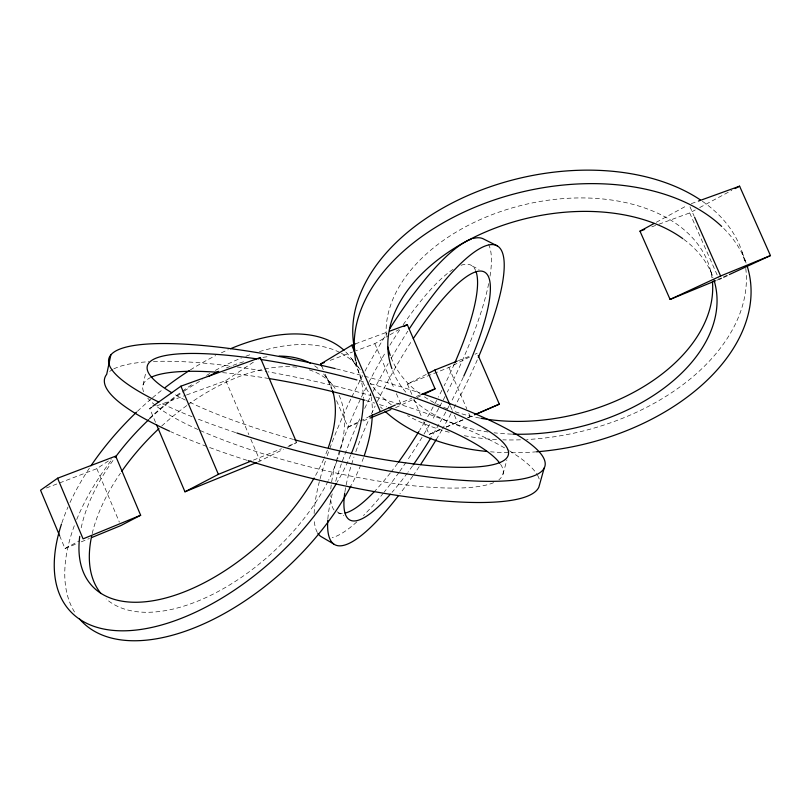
<?xml version="1.0" encoding="UTF-8"?>
<svg xmlns="http://www.w3.org/2000/svg" width="811" height="811" viewBox="0 0 811 811"><rect width="100%" height="100%" fill="white"/><g stroke="black" fill="none" stroke-linecap="round" stroke-linejoin="round"><path stroke-width="0.61" stroke-dasharray="4.05 3.04" d="M143.03 385.093L145.97 371.691M502.952 474.273L506.885 459.928M155.54 422.349L149.66 408.46L151.667 407.031M186.54 394.977L225.813 380.623L254.015 361.736M46.409 487.979L96.833 468.667L111.492 458.904M353.677 351.589L374.824 343.682L388.885 335.43M389.969 334.791L398.627 329.722M656.312 222.275L686.785 205.68M658.917 224.221L689.705 212.928L695.25 209.958M699.68 207.586L731.836 190.342M59.629 535.706L65.002 548.53L79.883 540.572M411.846 394.369L407.396 384.069L427.164 373.962M257.827 462.057L283.374 449.304M287.793 447.054L296.654 442.553L287.307 446.354M407.396 384.069L448.899 367.474L470.654 356.475M475.013 354.275L477.182 353.18M336.585 400.685L347.939 427.123L367.941 417.249M395.586 407.649L415.982 398.15M417.107 397.603L421.588 395.413M423.707 421.832L429.151 434.422L441.579 429.009M446.101 427.042L463.061 419.692M467.988 417.777L473.624 415.333M467.592 417.756L473.259 415.323M429.151 434.422L441.711 429.039M446.283 427.073L463.416 419.733M716.752 280.251L719.083 279.298M65.002 548.53L76.629 543.755M81.282 541.839L89.423 538.494M347.939 427.123L358.401 422.845M363.044 420.95L368.853 418.567M396.518 404.547L411.694 398.363M416.367 396.457L419.875 395.028M253.417 460.121L281.458 448.726M458.367 360.672L471.303 355.522M330.178 360.378L352.501 352.025M355.289 343.915L387.192 332.084M651.821 226.827L657.741 224.647M149.66 408.46L152.032 407.598M156.797 405.855L185.354 395.413M691.317 203.642L697.207 201.513M472.418 266.12L479.058 269.495M337.285 511.873L343.803 515.634M332.439 384.88L323.569 373.932A156.969 83.351 -42.9 0 1 332.044 389.077M351.487 358.594L360.216 369.715M689.979 206.805L694.064 216.03M689.705 212.928L718.576 278.153M448.899 367.474L466.791 408.764M468.778 413.357L470.268 416.793M450.379 405.916L452.386 410.548M454.393 415.181L457.394 422.125M413.823 398.941L421.244 416.114M374.824 343.682L394.369 388.996M396.376 393.649L401.394 405.267M321.764 366.187L323.254 369.644M325.221 374.236L331.648 389.189M225.813 380.623L248.855 434.666M250.822 439.268L260.138 461.114M96.833 468.667L119.349 522.102M742.298 252.545L746.262 263.514A201.534 129.872 -13.2 0 0 722.55 227.262M710.527 270.408L712.94 277.585M356.333 361.807L356.718 365.457M477.304 359.831A170.057 39.638 -61.5 0 1 451.595 412.566M451.007 413.661A170.057 39.638 -61.5 0 1 442.563 428.796M441.954 429.86A170.057 39.638 -61.5 0 1 436.318 439.471M419.186 466.67A170.057 39.638 -61.5 0 1 413.488 475.074M412.769 476.108A170.057 39.638 -61.5 0 1 399.874 493.848M327.857 518.787A170.057 39.638 -61.5 0 1 332.774 491.719M335.703 481.207A170.057 39.638 -61.5 0 1 359.78 418.851M364.676 408.399A170.057 39.638 -61.5 0 1 370.962 395.626A187.868 101.497 -43 0 0 370.434 393.071M373.202 391.226A170.057 39.638 -61.5 0 1 388.134 363.632M391.237 358.229A170.057 39.638 -61.5 0 1 407.781 331.192M536.7 451.798A201.534 129.872 -13.2 0 1 490.574 451.798M382.285 408.703A201.534 129.872 -13.2 0 1 380.501 406.919M355.928 361.98A201.534 129.872 -13.2 0 0 370.962 395.626A223.897 47.596 13.8 0 0 268.056 371.844M247.031 460.293A223.897 47.596 13.8 0 1 207.687 446.79M206.582 446.374A223.897 47.596 13.8 0 1 170.685 431.665M109.667 371.448A223.897 47.596 13.8 0 1 112.658 369.512M113.793 368.904A223.897 47.596 13.8 0 1 148.981 361.706M153.451 361.483A223.897 47.596 13.8 0 1 231.226 366.156M237.197 366.967A223.897 47.596 13.8 0 1 266.809 371.62M375.777 397.025A223.897 47.596 13.8 0 1 508.436 450.186M509.521 450.845A223.897 47.596 13.8 0 1 536.75 473.959M537.531 475.246A223.897 47.596 13.8 0 1 539.193 479.048M341.431 353.322A187.868 101.497 -43 0 1 362.162 372.584M371.154 396.741A187.868 101.497 -43 0 1 372.361 412.241M363.541 457.627A187.868 101.497 -43 0 1 361.219 463.801M360.733 465.038A187.868 101.497 -43 0 1 351.568 484.806M74.5 611.981A187.868 101.497 -43 0 1 74.926 524.058M76.731 519.476A187.868 101.497 -43 0 1 112.323 459.006M149.386 418.385A187.868 101.497 -43 0 1 181.39 391.946M182.414 391.196A187.868 101.497 -43 0 1 193.9 383.279M206.572 375.371A187.868 101.497 -43 0 1 209.735 373.536M215.351 370.394A187.868 101.497 -43 0 1 241.465 357.986M245.946 356.222A187.868 101.497 -43 0 1 252.089 353.981M259.479 351.579A187.868 101.497 -43 0 1 339.282 352.217M463.253 377.267A141.073 32.805 -61.5 0 1 450.845 402.53M449.132 405.794A141.073 32.805 -61.5 0 1 431.442 436.947M412.505 465.909A141.073 32.805 -61.5 0 1 408.115 472.012M407.386 473.006A141.073 32.805 -61.5 0 1 392.068 492.287M344.939 491.709A141.073 32.805 -61.5 0 1 345.618 487.675M346.175 484.866A141.073 32.805 -61.5 0 1 353.971 456.998M355.857 451.626A141.073 32.805 -61.5 0 1 368.914 419.449M371.438 413.914A141.073 32.805 -61.5 0 1 375.148 406.058M377.348 401.536A141.073 32.805 -61.5 0 1 411.866 340.752M488.486 244.223A169.57 41.29 -61.5 0 1 490.016 276.267M488.678 283.627A169.57 41.29 -61.5 0 1 447.327 392.058M445.077 396.427A169.57 41.29 -61.5 0 1 442.228 401.861M441.64 402.955A169.57 41.29 -61.5 0 1 439.298 407.315M438.71 408.399A169.57 41.29 -61.5 0 1 432.101 420.28M429.658 424.518A169.57 41.29 -61.5 0 1 422.693 436.267M422.044 437.342A169.57 41.29 -61.5 0 1 407.467 460.141M406.047 462.24A169.57 41.29 -61.5 0 1 399.58 471.576M398.86 472.59A169.57 41.29 -61.5 0 1 384.181 492.095M383.36 493.118A169.57 41.29 -61.5 0 1 363.48 515.543M356.81 521.899A169.57 41.29 -61.5 0 1 332.186 537.693M317.294 532.391A169.57 41.29 -61.5 0 1 314.192 519.506M314.141 513.515A169.57 41.29 -61.5 0 1 325.637 460.384M327.218 455.711A169.57 41.29 -61.5 0 1 329.337 449.73M329.783 448.513A169.57 41.29 -61.5 0 1 351.275 398.069M351.832 396.914A169.57 41.29 -61.5 0 1 362.639 375.534M365.001 371.114A169.57 41.29 -61.5 0 1 387.019 333.078M461.043 265.288A140.668 34.174 -61.5 0 1 475.601 270.539M454.342 363.967A140.668 34.174 -61.5 0 1 444.195 385.701M441.904 390.284A140.668 34.174 -61.5 0 1 438.396 397.096M436.642 400.431A140.668 34.174 -61.5 0 1 433.733 405.855M433.135 406.94A140.668 34.174 -61.5 0 1 425.217 420.95M424.589 422.004A140.668 34.174 -61.5 0 1 419.561 430.408M397.623 463.304A140.668 34.174 -61.5 0 1 391.014 472.073M390.284 473.006A140.668 34.174 -61.5 0 1 374.925 490.99M342.242 513.576A140.668 34.174 -61.5 0 1 335.663 511.69M334.031 509.987A140.668 34.174 -61.5 0 1 330.513 495.734M330.787 489.003A140.668 34.174 -61.5 0 1 339.596 450.48M340.032 449.152A140.668 34.174 -61.5 0 1 360.915 398.231M361.453 397.106A140.668 34.174 -61.5 0 1 368.184 383.593M368.762 382.478A140.668 34.174 -61.5 0 1 386.026 351.528M389.878 345.192A140.668 34.174 -61.5 0 1 399.671 329.945M403.199 324.735A140.668 34.174 -61.5 0 1 453.633 269.019M511.66 434.118A167.208 107.549 -13.2 0 1 494.142 432.8M487.999 431.989A167.208 107.549 -13.2 0 1 411.958 398.647M405.814 392.189A167.208 107.549 -13.2 0 1 392.352 369.857M683.855 239.407A167.208 107.549 -13.2 0 1 713.244 277.828M745.765 268.39A199.901 130.307 -13.3 0 1 526.643 439.552M520.459 439.815A199.901 130.307 -13.3 0 1 502.932 439.836M496.535 439.562A199.901 130.307 -13.3 0 1 464.105 435.649M449.132 432.243A199.901 130.307 -13.3 0 1 407.568 415.597M391.318 404.811A199.901 130.307 -13.3 0 1 370.181 383.38M702.356 201.25A199.901 130.307 -13.3 0 1 745.025 263.433M479.717 418.07A165.849 107.924 -13.3 0 1 452.893 410.934M447.043 408.693A165.849 107.924 -13.3 0 1 443.637 407.264M440.322 405.764A165.849 107.924 -13.3 0 1 423.646 396.346M419.611 393.477A165.849 107.924 -13.3 0 1 390.223 355.37M386.218 335.703A165.849 107.924 -13.3 0 1 538.534 201.746A165.849 107.924 -13.3 0 1 711.977 277.737M500.6 464.328A185.415 39.263 13.8 0 1 498.917 479.706M493.635 482.667A185.415 39.263 13.8 0 1 199.1 430.033M198.046 429.556A185.415 39.263 13.8 0 1 156.432 406.169M155.377 405.338A185.415 39.263 13.8 0 1 147.784 398.221M143.577 391.703A185.415 39.263 13.8 0 1 150.552 377.541M222.609 372.654A185.415 39.263 13.8 0 1 267.833 378.342M366.116 400.583A185.415 39.263 13.8 0 1 374.641 403.097M379.467 404.567A185.415 39.263 13.8 0 1 386.614 406.808M235.636 432.587A224.515 44.575 13.8 0 1 197.053 418.699M192.085 416.732A224.515 44.575 13.8 0 1 160.831 403.057M336.464 368.924A224.515 44.575 13.8 0 1 363.206 375.828M364.413 376.152A224.515 44.575 13.8 0 1 420.199 393.041M293.541 439.461A185.922 36.769 13.8 0 1 190.007 402.378M185.293 400.056A185.922 36.769 13.8 0 1 173.666 393.801M359.324 380.623A185.922 36.769 13.8 0 1 365.447 382.316M370.353 383.715A185.922 36.769 13.8 0 1 384.961 388.033M309.244 369.846A155.874 84.07 -43 0 1 336.048 389.797M339.069 395.322A155.874 84.07 -43 0 1 340.458 449.902M340.113 451.149A155.874 84.07 -43 0 1 337.741 458.681M337.295 459.949A155.874 84.07 -43 0 1 328.597 480.183M328.029 481.298A155.874 84.07 -43 0 1 217.257 592A155.874 84.07 -43 0 1 106.14 598.923M92.201 533.608A155.874 84.07 -43 0 1 120.383 473.279M161.713 426.028A155.874 84.07 -43 0 1 186.946 405.459M187.98 404.719A155.874 84.07 -43 0 1 296.775 367.211M345.841 351.984A189.186 100.645 -42.9 0 1 363.328 398.434M350.768 454.961A189.186 100.645 -42.9 0 1 337.112 482.281M61.91 522.801A189.186 100.645 -42.9 0 1 68.002 507.017M70.02 502.526A189.186 100.645 -42.9 0 1 89.534 467.917M137.454 411.299A189.186 100.645 -42.9 0 1 151.616 398.546M152.58 397.725A189.186 100.645 -42.9 0 1 163.315 388.986M190.321 369.948A189.186 100.645 -42.9 0 1 215.685 355.593M221.403 352.815A189.186 100.645 -42.9 0 1 228.246 349.713M327.391 450.085A156.969 83.351 -42.9 0 1 324.197 458.012M323.721 459.107A156.969 83.351 -42.9 0 1 314.121 478.034M81.201 527.779A156.969 83.351 -42.9 0 1 113.712 459.472M149.7 418.79A156.969 83.351 -42.9 0 1 183.063 391.875M184.107 391.166A156.969 83.351 -42.9 0 1 202.162 379.883M226.441 367.941A156.969 83.351 -42.9 0 1 244.618 361.473M262.977 357.347A156.969 83.351 -42.9 0 1 269.364 356.556M314.678 365.883A156.969 83.351 -42.9 0 1 318.51 368.833"/><path stroke-width="1.22" d="M110.854 354.904L106.697 374.327A223.897 47.596 13.8 0 0 169.58 431.158M544.262 467.815L538.859 487.127A223.897 47.596 13.8 0 1 248.278 460.678M152.681 406.311L180.904 386.188L260.29 357.55L296.147 441.387M91.744 537.541L120.819 525.589L140.648 515.249L115.689 456.117L57.601 478.226L40.55 490.219L59.629 535.706M258.192 358.949L260.29 357.55M321.764 366.187L320.781 363.896L351.741 345.233L355.289 343.915M404.04 326.549L407.284 324.643L435.061 388.844L423.839 394.318M715.586 280.738L670.089 299.431L639.98 231.165L654.132 223.461M735.161 188.557L739.591 186.175L770.45 255.587L729.353 274.554M156.523 424.67L184.959 491.79L218.372 474.354L251.086 461.064M428.259 373.405L434.848 370.039L457.191 361.138M369.046 416.692L395.342 405.024M670.089 299.431L720.614 275.993L770.45 255.587M719.083 279.298L721.364 278.244M723.645 277.19L727.072 275.608M475.854 414.36L499.323 404.152L478.186 355.492M474.394 414.837L499.323 404.152M370.019 418.101L390.932 409.545M140.648 515.249L83.077 538.869L57.601 478.226M421.041 394.551L435.061 388.844M184.959 491.79L256.671 462.534M320.781 363.896L324.309 362.578M389.564 331.212L407.284 324.643M639.98 231.165L644.715 229.422M698.383 201.087L739.591 186.175M497.305 245.895L483.883 239.164A169.57 41.29 -61.5 0 0 472.985 238.556M333.706 543.988L320.761 536.406A169.57 41.29 -61.5 0 1 317.892 533.374M694.581 217.186L720.614 275.993M434.848 370.039L449.882 404.76M351.741 345.233L380.166 411.207M332.632 391.48L333.615 393.781M180.904 386.188L218.372 474.354M409.149 329.073A170.057 39.638 -61.5 0 1 496.18 245.338A170.057 39.638 -61.5 0 1 478.318 357.469M436.318 439.471A170.057 39.638 -61.5 0 1 420.503 464.683M398.465 495.683A170.057 39.638 -61.5 0 1 327.766 520.104M747.053 265.704A201.534 129.872 -13.2 0 1 536.7 451.798M486.874 451.463A201.534 129.872 -13.2 0 1 385.063 411.319M355.694 360.804A201.534 129.872 -13.2 0 1 486.985 202.517A201.534 129.872 -13.2 0 1 721.668 226.421M372.31 414.786A187.868 101.497 -43 0 1 364.403 455.174M351.001 485.901A187.868 101.497 -43 0 1 211.539 620.212A187.868 101.497 -43 0 1 79.549 618.955M413.275 338.603A141.073 32.805 -61.5 0 1 485.404 272.638A141.073 32.805 -61.5 0 1 463.75 376.182M430.793 438.021A141.073 32.805 -61.5 0 1 413.235 464.875M390.385 494.213A141.073 32.805 -61.5 0 1 344.746 493.007M389.736 328.759A169.57 41.29 -61.5 0 1 471.495 239.032M476.067 271.726A140.668 34.174 -61.5 0 1 454.849 362.801M418.902 431.482A140.668 34.174 -61.5 0 1 398.363 462.3M374.094 491.871A140.668 34.174 -61.5 0 1 345.182 513.089M713.994 280.119A167.208 107.549 -13.2 0 1 512.876 434.159M391.916 368.67A167.208 107.549 -13.2 0 1 482.21 233.446A167.208 107.549 -13.2 0 1 682.821 238.657M354.752 349.774A199.901 130.307 -13.3 0 1 469.194 194.944A199.901 130.307 -13.3 0 1 700.207 199.79M712.413 281.478A165.849 107.924 -13.3 0 1 480.903 418.283M390.223 355.37A165.849 107.924 -13.3 0 1 387.759 346.814M151.951 376.892A185.415 39.263 13.8 0 1 217.561 372.259M269.12 378.555A185.415 39.263 13.8 0 1 364.889 400.228M388.966 407.558A185.415 39.263 13.8 0 1 499.769 463.132M422.551 393.832A224.515 44.575 13.8 0 1 524.372 478.561A224.515 44.575 13.8 0 1 236.832 432.983M158.875 402.104A224.515 44.575 13.8 0 1 131.108 345.993A224.515 44.575 13.8 0 1 335.247 368.63M386.158 388.408A185.922 36.769 13.8 0 1 502.577 461.266A185.922 36.769 13.8 0 1 294.738 439.795M171.78 392.706A185.922 36.769 13.8 0 1 256.611 358.847M260.392 359.415A185.922 36.769 13.8 0 1 356.941 379.974M100.969 593.551A155.874 84.07 -43 0 1 91.643 536.101M121.832 471.191A155.874 84.07 -43 0 1 158.966 428.573M363.338 399.681A189.186 100.645 -42.9 0 1 351.285 453.724M336.474 483.376A189.186 100.645 -42.9 0 1 141.175 629.397A189.186 100.645 -42.9 0 1 61.494 524.048M90.933 465.828A189.186 100.645 -42.9 0 1 136.542 412.17M165.272 387.465A189.186 100.645 -42.9 0 1 189.257 370.617M230.517 348.74A189.186 100.645 -42.9 0 1 344.036 350.271M332.459 390.324A156.969 83.351 -42.9 0 1 328.313 447.54M314.121 478.034A156.969 83.351 -42.9 0 1 163.538 598.559A156.969 83.351 -42.9 0 1 79.731 536.345M115.121 457.536A156.969 83.351 -42.9 0 1 148.788 419.652M208.772 376.274A156.969 83.351 -42.9 0 1 218.696 371.347M279.197 356.09A156.969 83.351 -42.9 0 1 310.522 363.328"/></g></svg>
